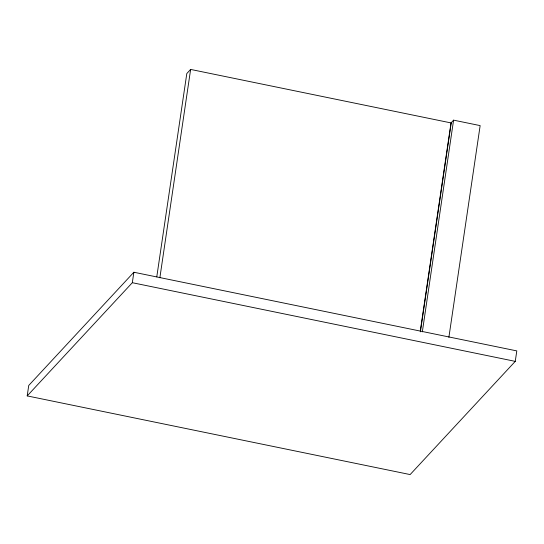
<?xml version="1.0" encoding="UTF-8"?>
<svg xmlns="http://www.w3.org/2000/svg" width="544" height="544" viewBox="0 0 544 544"><rect width="100%" height="100%" fill="white"/><g stroke="black" fill="none" stroke-linecap="round" stroke-linejoin="round"><path stroke-width="0.82" d="M27.2 395.91L28.744 385.451L133.865 272.238L516.8 350.9L515.256 361.366L410.135 474.572L27.2 395.91L132.321 282.703L133.865 272.238M156.781 276.855L186.803 73.549L190.631 69.428L451.024 122.917L453.587 120.149L480.148 125.61L448.888 337.314M159.868 277.773L190.631 69.428M420.254 331.262L451.024 122.917M420.39 331.826L451.275 122.638M422.328 331.86L453.587 120.149M132.321 282.703L515.256 361.366"/></g></svg>
